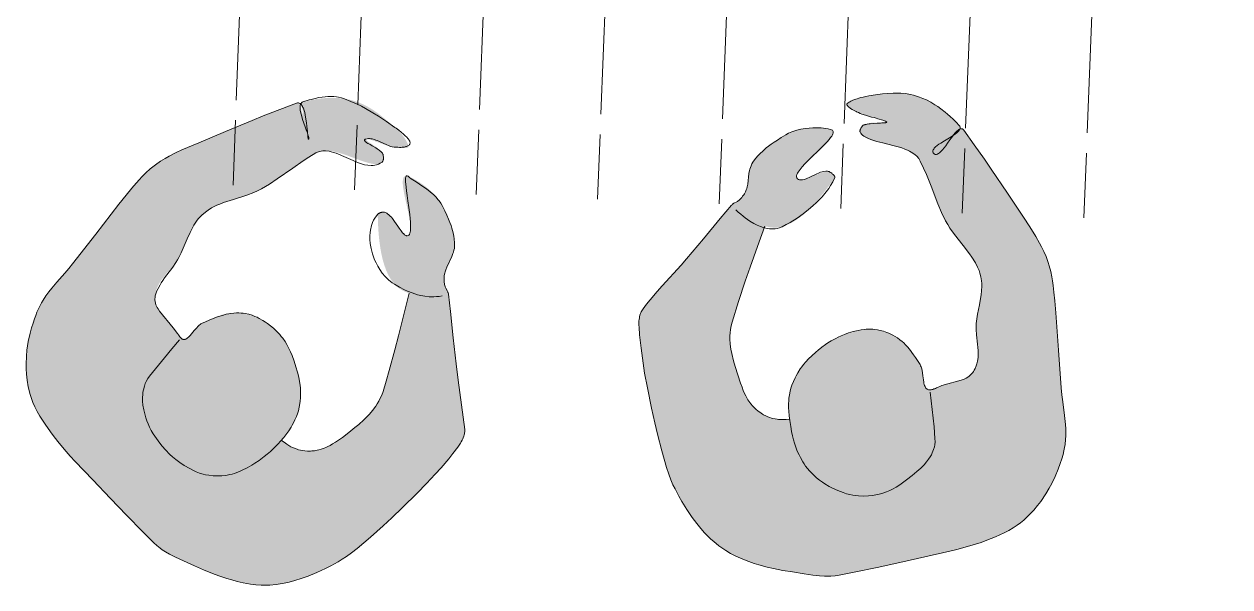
# Model space of a CAD drawing. Header units: millimetres. Extents: x 17924 to 83548, y -4690 to 56252.
# Drawn here: x 80063 to 81550, y 42697 to 43391 of the extents above; entities that cross this region are included whole.
import ezdxf

# ---------------------------------------------------------------- set-up
doc = ezdxf.new("R2010")
doc.units = ezdxf.units.MM
doc.header["$MEASUREMENT"] = 0
for name, color, linetype, lineweight in [('FURN-FREE', 1, 'Continuous', 0), ('PRES-FILL', 7, 'Continuous', 0), ('PRES-PEOP', 42, 'Continuous', 0)]:
    doc.layers.add(name, color=color, linetype=linetype, lineweight=lineweight)

# ---------------------------------------------------------------- blocks, each defined once
blk = doc.blocks.new('*U35')
at = {"color": 0, "linetype": 'ByBlock', "lineweight": -2}
for points in [[(528.7, 410.1), (553.7, 409.1), (556.8, 489), (531.8, 490)], [(-661, 375.8), (688, 323.7), (661, -375.8), (-688, -323.7)]]:
    blk.add_wipeout(points, dxfattribs=at)
for p, q in [((-511.1, 370), (-508, 450)), ((-361.2, 364.2), (-358.1, 444.2)), ((-211.3, 358.4), (-208.2, 438.5)), ((211.3, -358.4), (208.2, -438.5)), ((361.2, -364.2), (358.1, -444.2)), ((511.1, -370), (508, -450))]:
    blk.add_line(p, q, dxfattribs=at)
blk.add_wipeout([(-612, 348.9), (637.1, 300.6), (612, -348.9), (-637.1, -300.6)], dxfattribs=at)
for p, q in [((-61.4, 352.6), (-58.3, 432.7)), ((88.5, 346.8), (91.6, 426.9)), ((238.3, 341.1), (241.4, 421.1)), ((388.2, 335.3), (391.3, 415.3)), ((538.1, 329.5), (541.2, 409.5)), ((-537.2, -304.5), (-512.1, 345)), ((-387.3, -310.3), (-362.2, 339.2)), ((-237.4, -316.1), (-212.3, 333.4)), ((-87.5, -321.9), (-62.4, 327.7)), ((62.4, -327.7), (87.5, 321.9)), ((212.3, -333.4), (237.4, 316.1)), ((362.2, -339.2), (387.3, 310.3)), ((512.1, -345), (537.2, 304.5)), ((-538.1, -329.5), (-541.2, -409.5)), ((-388.2, -335.3), (-391.3, -415.3)), ((-238.3, -341.1), (-241.4, -421.1)), ((-88.5, -346.8), (-91.6, -426.9)), ((61.4, -352.6), (58.3, -432.7))]:
    blk.add_line(p, q, dxfattribs=at)
for points in [[(-220.7, 439), (-195.7, 438.1), (-192.6, 518), (-217.6, 519)], [(195.7, -438.1), (220.7, -439), (217.6, -519), (192.6, -518)]]:
    blk.add_wipeout(points, dxfattribs=at)
for points in [[(79.1, 427.4), (104, 426.5), (107.1, 506.4), (82.2, 507.4)], [(378.8, 415.8), (403.8, 414.9), (406.9, 494.8), (381.9, 495.8)], [(-553.7, -409.1), (-528.7, -410.1), (-531.8, -490), (-556.8, -489)], [(-403.8, -414.9), (-378.8, -415.8), (-381.9, -495.8), (-406.9, -494.8)], [(-104, -426.5), (-79.1, -427.4), (-82.2, -507.4), (-107.1, -506.4)]]:
    blk.add_wipeout(points, dxfattribs=at)

msp = doc.modelspace()

# ---------------------------------------------------------------- linework, layer by layer
at = {"layer": 'PRES-PEOP', "flags": 128}
msp.add_lwpolyline([(80538.2, 43059), (80531.6, 43032.8), (80524.9, 43006.6), (80520.5, 42989.3), (80513.5, 42963.6), (80509.7, 42950.7), (80505.8, 42937.9), (80504.2, 42933.4), (80502.5, 42929.5), (80500.7, 42925.8), (80498.8, 42922.6), (80496.8, 42919.6), (80492.9, 42914.2), (80489, 42909.8), (80485.4, 42906), (80482.1, 42902.7), (80476, 42897.2), (80471.1, 42893.2), (80463.5, 42887.2), (80455.7, 42881.2), (80451.1, 42877.9), (80447.1, 42875.2), (80443.6, 42873), (80440.5, 42871.3), (80437.7, 42869.9), (80435.3, 42868.8), (80433.2, 42868), (80429.5, 42866.6), (80426.7, 42865.8), (80424.6, 42865.3), (80421.4, 42864.7), (80418.2, 42864.4), (80416.3, 42864.3), (80414.5, 42864.3), (80412.7, 42864.3), (80409.4, 42864.6), (80406.5, 42865), (80404, 42865.5), (80401.7, 42866), (80399.8, 42866.6), (80396.5, 42867.7), (80394.1, 42868.8), (80392.3, 42869.6), (80389.8, 42871), (80387.4, 42872.6), (80383.9, 42875.1), (80380.5, 42877.5)], dxfattribs=at)

# ---------------------------------------------------------------- block references
at = {"layer": 'FURN-FREE', "rotation": 5.089510524824923e-06}
msp.add_blockref('*U35', (80862.1, 43601.9), dxfattribs=at)

# ---------------------------------------------------------------- next in the draw order: hatches: boundary and pattern name
at = {"layer": 'PRES-FILL'}
h = msp.add_hatch(color=256, dxfattribs=at)
edge = h.paths.add_edge_path(flags=16)
edge.add_spline(control_points=[(80404.2, 43292.2), (80406.2, 43289.6), (80406.9, 43284.5), (80407.3, 43278.6)], knot_values=[0, 0, 0, 0, 1, 1, 1, 1], degree=3, periodic=0)
edge.add_spline(control_points=[(80407.3, 43278.6), (80412.5, 43265.8), (80421.4, 43250), (80414.2, 43249.1), (80407.2, 43248.2), (80408.2, 43265.3), (80407.3, 43278.6)], knot_values=[0, 0, 0, 0, 0.509531, 0.509531, 0.509531, 1, 1, 1, 1], degree=3, periodic=0)
edge.add_spline(control_points=[(80407.3, 43278.6), (80405.1, 43284.1), (80403.5, 43289.1), (80404.2, 43292.2)], knot_values=[0, 0, 0, 0, 1, 1, 1, 1], degree=3, periodic=0)
edge.add_spline(control_points=[(80404.2, 43292.2), (80403, 43293.7), (80401.4, 43294.3), (80399.1, 43293.4), (80381, 43286.7), (80362.5, 43279.8), (80344.5, 43272.3), (80322.4, 43263.2), (80300.5, 43254.2), (80278.5, 43244.8), (80257.6, 43235.9), (80236, 43227.2), (80218.7, 43212.4), (80203.9, 43199.7), (80192.2, 43184), (80180.2, 43168.8), (80160.9, 43144.4), (80142.3, 43119.6), (80123, 43095.3), (80113.6, 43083.4), (80103.1, 43072.4), (80093.6, 43060.6), (80081.9, 43046.1), (80074.6, 43029.3), (80070.6, 43009.8), (80063.2, 42973.6), (80064.4, 42937.5), (80082.5, 42907.3), (80095, 42886.7), (80109.8, 42868.7), (80126, 42851.6), (80140.5, 42836.3), (80155, 42821), (80169.6, 42805.8), (80187.2, 42787.4), (80204.9, 42769), (80223, 42751.2), (80236.7, 42737.7), (80255.5, 42730.9), (80273.3, 42722.7), (80295.5, 42712.3), (80317, 42703.6), (80342.2, 42700.1), (80367.2, 42696.7), (80390.2, 42701.2), (80413.4, 42710.1), (80435.8, 42718.8), (80456.1, 42729.2), (80474, 42744), (80500, 42765.6), (80524.2, 42788.8), (80547.9, 42812.5), (80565.7, 42830.4), (80582.6, 42849.2), (80598, 42869.2), (80602.7, 42875.3), (80607.1, 42882.9), (80606.5, 42890.8), (80604.3, 42918.7), (80599.1, 42944.9), (80595.9, 42972), (80592.5, 43000.5), (80590.2, 43029.3), (80586.5, 43057.8), (80586.1, 43061.3), (80583.3, 43064), (80582.3, 43067.4), (80581.3, 43070.9), (80581, 43074.5), (80581.1, 43078.1), (80581.4, 43091.7), (80594, 43102.2), (80594, 43116.7), (80593.9, 43135.4), (80586.5, 43152.4), (80578.9, 43167.1), (80570.8, 43182.6), (80552.5, 43197.1), (80536.7, 43203.3), (80515.8, 43211.4), (80552.7, 43127.8), (80535.5, 43129.9), (80525.7, 43131.1), (80518.5, 43159.3), (80505.6, 43159.1), (80503.5, 43159), (80499.3, 43158.8), (80499.3, 43156.5), (80499.9, 43126.7), (80502.9, 43089.7), (80519.9, 43070.2), (80524.4, 43065), (80530.7, 43061.4), (80538.2, 43059)], knot_values=[0, 0, 0, 0, 0.004098, 0.004098, 0.004098, 0.036354, 0.036354, 0.036354, 0.07573, 0.07573, 0.07573, 0.113201, 0.113201, 0.113201, 0.145266, 0.145266, 0.145266, 0.196552, 0.196552, 0.196552, 0.221625, 0.221625, 0.221625, 0.252365, 0.252365, 0.252365, 0.309173, 0.309173, 0.309173, 0.348127, 0.348127, 0.348127, 0.382965, 0.382965, 0.382965, 0.425054, 0.425054, 0.425054, 0.456865, 0.456865, 0.456865, 0.496842, 0.496842, 0.496842, 0.536467, 0.536467, 0.536467, 0.574696, 0.574696, 0.574696, 0.630228, 0.630228, 0.630228, 0.671879, 0.671879, 0.671879, 0.684675, 0.684675, 0.684675, 0.729775, 0.729775, 0.729775, 0.777357, 0.777357, 0.777357, 0.783126, 0.783126, 0.783126, 0.789055, 0.789055, 0.789055, 0.811446, 0.811446, 0.811446, 0.840448, 0.840448, 0.840448, 0.871083, 0.871083, 0.871083, 0.911485, 0.911485, 0.911485, 0.934486, 0.934486, 0.934486, 0.938181, 0.938181, 0.938181, 0.987094, 0.987094, 0.987094, 1, 1, 1, 1], degree=3, periodic=0)
edge.add_line((80538.2, 43059), (80524.9, 43006.6))
edge.add_spline(control_points=[(80524.9, 43006.6), (80519.1, 42983.5), (80512.7, 42960.6), (80505.8, 42937.9), (80498.4, 42913.7), (80475.8, 42896.5), (80455.7, 42881.2), (80444.7, 42872.9), (80433.8, 42865.5), (80418.2, 42864.4), (80406.1, 42863.5), (80396.1, 42866.4), (80387.4, 42872.6)], knot_values=[0, 0, 0, 0, 0.324205, 0.324205, 0.324205, 0.66843, 0.66843, 0.66843, 0.855113, 0.855113, 0.855113, 1, 1, 1, 1], degree=3, periodic=0)
edge.add_line((80387.4, 42872.6), (80380.5, 42877.5))
edge.add_spline(control_points=[(80380.5, 42877.5), (80389.5, 42887.9), (80397.7, 42899.1), (80401.5, 42914.1), (80406.4, 42933.4), (80404.2, 42948.8), (80398.5, 42968.1), (80392.7, 42987.8), (80383.4, 43003.7), (80370.8, 43015.8), (80359.6, 43026.6), (80345.2, 43033.8), (80325.3, 43034.8), (80307.9, 43035.6), (80296.9, 43028.2), (80283.9, 43022.7), (80274, 43018.5), (80267.1, 42998.5), (80257.5, 43003.1), (80252.5, 43005.4), (80250.4, 43011.8), (80247.2, 43016.4), (80239.2, 43028.1), (80224.3, 43035.6), (80224.5, 43052.1), (80224.7, 43075.2), (80245, 43086), (80254.2, 43103.3), (80262.5, 43118.8), (80267.5, 43137.4), (80278, 43150.7), (80295.1, 43172.3), (80331.4, 43174.1), (80355.9, 43187.9), (80378.8, 43200.8), (80400.6, 43219.4), (80422.9, 43232.1), (80445.9, 43245.2), (80491.6, 43208.7), (80504.6, 43220.9), (80506, 43222.3), (80506.6, 43227.3), (80505.9, 43229.9), (80503.8, 43238.3), (80480.9, 43248.4), (80484.6, 43249.3), (80489.5, 43250.5), (80509.6, 43240), (80521.9, 43239.1), (80526.8, 43238.8), (80539.1, 43236), (80537.2, 43241.3), (80533.5, 43250.9), (80527.3, 43257.7), (80520.3, 43263.7), (80502.7, 43279), (80485.7, 43294.9), (80458.2, 43299), (80438.5, 43302), (80421.1, 43298.6), (80407.1, 43295.1), (80405.5, 43294.7), (80404.6, 43293.7), (80404.2, 43292.2)], knot_values=[0, 0, 0, 0, 0.044568, 0.044568, 0.044568, 0.101682, 0.101682, 0.101682, 0.159954, 0.159954, 0.159954, 0.212108, 0.212108, 0.212108, 0.25772, 0.25772, 0.25772, 0.292514, 0.292514, 0.292514, 0.310285, 0.310285, 0.310285, 0.355053, 0.355053, 0.355053, 0.417583, 0.417583, 0.417583, 0.47369, 0.47369, 0.47369, 0.564976, 0.564976, 0.564976, 0.649839, 0.649839, 0.649839, 0.736981, 0.736981, 0.736981, 0.746599, 0.746599, 0.746599, 0.777051, 0.777051, 0.777051, 0.817948, 0.817948, 0.817948, 0.83422, 0.83422, 0.83422, 0.863911, 0.863911, 0.863911, 0.939425, 0.939425, 0.939425, 0.993629, 0.993629, 0.993629, 1, 1, 1, 1], degree=3, periodic=0)
h = msp.add_hatch(color=256, dxfattribs=at)
edge = h.paths.add_edge_path(flags=16)
edge.add_spline(control_points=[(81217.2, 43261.8), (81214.2, 43260.8), (81210.7, 43256.9), (81207.2, 43252.3)], knot_values=[0, 0, 0, 0, 1, 1, 1, 1], degree=3, periodic=0)
edge.add_spline(control_points=[(81207.2, 43252.3), (81195.7, 43244.4), (81179.5, 43236.3), (81185, 43231.5), (81190.4, 43226.9), (81199.1, 43241.7), (81207.2, 43252.3)], knot_values=[0, 0, 0, 0, 0.509531, 0.509531, 0.509531, 1, 1, 1, 1], degree=3, periodic=0)
edge.add_spline(control_points=[(81207.2, 43252.3), (81212.1, 43255.6), (81216.1, 43258.9), (81217.2, 43261.8)], knot_values=[0, 0, 0, 0, 1, 1, 1, 1], degree=3, periodic=0)
edge.add_spline(control_points=[(81217.2, 43261.8), (81219.1, 43262.5), (81220.8, 43262), (81222.2, 43260.1), (81233.5, 43244.4), (81245, 43228.4), (81255.9, 43212.2), (81269.3, 43192.4), (81282.5, 43172.8), (81295.6, 43152.8), (81308.1, 43133.8), (81321.3, 43114.6), (81327.4, 43092.7), (81332.7, 43073.9), (81333.8, 43054.3), (81335.4, 43035), (81337.9, 43004.1), (81339.7, 42973.1), (81342.2, 42942.2), (81343.5, 42927), (81346.1, 42912.1), (81347.5, 42897), (81349.3, 42878.4), (81346, 42860.4), (81338.5, 42841.9), (81324.6, 42807.7), (81303.6, 42778.3), (81271.8, 42763.3), (81250, 42753), (81227.7, 42746.2), (81204.7, 42740.9), (81184.2, 42736.2), (81163.6, 42731.5), (81143, 42726.9), (81118.2, 42721.4), (81093.3, 42715.9), (81068.3, 42711.1), (81049.4, 42707.5), (81030.1, 42712.2), (81010.7, 42715.2), (80986.4, 42718.9), (80963.7, 42723.5), (80940.8, 42734.6), (80918.1, 42745.6), (80901.4, 42762.1), (80887.1, 42782.4), (80873.2, 42802), (80862.1, 42821.9), (80855.4, 42844.2), (80845.8, 42876.5), (80838.4, 42909.2), (80831.8, 42942.2), (80826.9, 42966.9), (80823.3, 42991.9), (80821.5, 43017.1), (80821, 43024.8), (80821.6, 43033.5), (80826.5, 43039.8), (80843.7, 43061.8), (80862.6, 43080.7), (80880.2, 43101.5), (80898.8, 43123.4), (80916.7, 43146), (80935.6, 43167.8), (80937.9, 43170.4), (80941.7, 43171.1), (80944.4, 43173.4), (80947.2, 43175.8), (80949.4, 43178.6), (80951.4, 43181.6), (80958.7, 43193.1), (80953.9, 43208.9), (80962, 43220.9), (80972.5, 43236.4), (80988, 43246.5), (81002.5, 43254.5), (81017.8, 43263), (81041.1, 43264.8), (81057.7, 43261.2), (81079.6, 43256.4), (81002.5, 43207.3), (81018, 43199.5), (81026.9, 43195.1), (81048.4, 43214.5), (81059.1, 43207.2), (81060.8, 43206), (81064.2, 43203.5), (81062.9, 43201.7), (81045.9, 43177.1), (81022.9, 43148), (80997.9, 43141.1), (80991.3, 43139.3), (80984, 43139.8), (80976.5, 43141.9)], knot_values=[0, 0, 0, 0, 0.004098, 0.004098, 0.004098, 0.036354, 0.036354, 0.036354, 0.07573, 0.07573, 0.07573, 0.113201, 0.113201, 0.113201, 0.145266, 0.145266, 0.145266, 0.196552, 0.196552, 0.196552, 0.221625, 0.221625, 0.221625, 0.252365, 0.252365, 0.252365, 0.309173, 0.309173, 0.309173, 0.348127, 0.348127, 0.348127, 0.382965, 0.382965, 0.382965, 0.425054, 0.425054, 0.425054, 0.456865, 0.456865, 0.456865, 0.496842, 0.496842, 0.496842, 0.536467, 0.536467, 0.536467, 0.574696, 0.574696, 0.574696, 0.630228, 0.630228, 0.630228, 0.671879, 0.671879, 0.671879, 0.684675, 0.684675, 0.684675, 0.729775, 0.729775, 0.729775, 0.777357, 0.777357, 0.777357, 0.783126, 0.783126, 0.783126, 0.789055, 0.789055, 0.789055, 0.811446, 0.811446, 0.811446, 0.840448, 0.840448, 0.840448, 0.871083, 0.871083, 0.871083, 0.911485, 0.911485, 0.911485, 0.934486, 0.934486, 0.934486, 0.938181, 0.938181, 0.938181, 0.987094, 0.987094, 0.987094, 1, 1, 1, 1], degree=3, periodic=0)
edge.add_line((80976.5, 43141.9), (80958.5, 43091))
edge.add_spline(control_points=[(80958.5, 43091), (80950.6, 43068.6), (80943.2, 43046), (80936.4, 43023.2), (80929.1, 42999), (80938.4, 42972.1), (80946.7, 42948.2), (80951.2, 42935.2), (80956.2, 42923), (80968.6, 42913.5), (80978.2, 42906), (80988.1, 42902.9), (80998.7, 42903.2)], knot_values=[0, 0, 0, 0, 0.324205, 0.324205, 0.324205, 0.66843, 0.66843, 0.66843, 0.855113, 0.855113, 0.855113, 1, 1, 1, 1], degree=3, periodic=0)
edge.add_line((80998.7, 42903.2), (81007.3, 42903.5))
edge.add_spline(control_points=[(81007.3, 42903.5), (81005.5, 42917.2), (81004.9, 42931), (81010, 42945.6), (81016.7, 42964.4), (81027, 42976), (81042.4, 42988.9), (81058.2, 43002), (81074.7, 43010.1), (81091.9, 43013.2), (81107.2, 43016), (81123.2, 43014.1), (81140.3, 43003.9), (81155.2, 42995), (81160.4, 42982.7), (81168.1, 42970.9), (81174, 42961.8), (81168.6, 42941.4), (81179.2, 42939.9), (81184.6, 42939.1), (81189.9, 42943.2), (81195.1, 42945.3), (81208.2, 42950.6), (81224.8, 42948.6), (81233.8, 42962.5), (81246.4, 42981.7), (81235.5, 43002), (81237.4, 43021.5), (81239.1, 43039), (81245.3, 43057.3), (81243.9, 43074.2), (81241.6, 43101.6), (81212.4, 43123.2), (81199.6, 43148.3), (81187.7, 43171.7), (81179.9, 43199.3), (81168.3, 43222.2), (81156.5, 43245.8), (81098.2, 43240.7), (81094.2, 43258.2), (81093.7, 43260.1), (81096.1, 43264.5), (81098.1, 43266.4), (81104.4, 43272.2), (81129.1, 43267.9), (81126.5, 43270.7), (81123.1, 43274.4), (81100.6, 43276.8), (81089.8, 43282.9), (81085.5, 43285.3), (81073.7, 43289.8), (81078.3, 43293.1), (81086.7, 43299.2), (81095.7, 43301.4), (81104.8, 43302.5), (81127.9, 43305.5), (81150.9, 43309.3), (81176, 43297.5), (81194.1, 43289), (81206.7, 43276.5), (81216.4, 43265.9), (81217.6, 43264.7), (81217.8, 43263.3), (81217.2, 43261.8)], knot_values=[0, 0, 0, 0, 0.044568, 0.044568, 0.044568, 0.101682, 0.101682, 0.101682, 0.159954, 0.159954, 0.159954, 0.212108, 0.212108, 0.212108, 0.25772, 0.25772, 0.25772, 0.292514, 0.292514, 0.292514, 0.310285, 0.310285, 0.310285, 0.355053, 0.355053, 0.355053, 0.417583, 0.417583, 0.417583, 0.47369, 0.47369, 0.47369, 0.564976, 0.564976, 0.564976, 0.649839, 0.649839, 0.649839, 0.736981, 0.736981, 0.736981, 0.746599, 0.746599, 0.746599, 0.777051, 0.777051, 0.777051, 0.817948, 0.817948, 0.817948, 0.83422, 0.83422, 0.83422, 0.863911, 0.863911, 0.863911, 0.939425, 0.939425, 0.939425, 0.993629, 0.993629, 0.993629, 1, 1, 1, 1], degree=3, periodic=0)

# ---------------------------------------------------------------- next in the draw order: linework, layer by layer
at = {"layer": 'PRES-PEOP', "flags": 128}
for points in [[(80578.8, 43055.9), (80575.2, 43055.2), (80571.8, 43054.8), (80568.5, 43054.6), (80565.5, 43054.6), (80562.7, 43054.7), (80557.3, 43055.3), (80552.6, 43056.2), (80548.5, 43057.2), (80544.9, 43058.3), (80541.7, 43059.4), (80536.2, 43061.5), (80532.1, 43063.4), (80526, 43066.6), (80519.9, 43070.2), (80517.3, 43071.9), (80512.5, 43075.7), (80508.4, 43079.8), (80504.9, 43084), (80501.9, 43088.2), (80499.3, 43092.3), (80497.2, 43096.4), (80495.4, 43100.3), (80493.9, 43104.1), (80492.7, 43107.7), (80491, 43114.4), (80490, 43120.4), (80489.6, 43125.5), (80489.6, 43130), (80489.9, 43133.8), (80490.3, 43137), (80491.6, 43142.5), (80493, 43146.4), (80494.2, 43149.2), (80496.5, 43153), (80499.3, 43156.5), (80499.6, 43156.8), (80500, 43157.1), (80500.3, 43157.3), (80500.6, 43157.5), (80500.9, 43157.7), (80501.4, 43158), (80502, 43158.2), (80502.5, 43158.4), (80502.9, 43158.5), (80503.6, 43158.7), (80504.1, 43158.8), (80504.5, 43158.9), (80505.1, 43159), (80505.3, 43159), (80505.6, 43159.1), (80506.6, 43159.1), (80507.6, 43159), (80508.6, 43158.7), (80509.5, 43158.3), (80510.4, 43157.8), (80511.3, 43157.2), (80513, 43155.9), (80514.6, 43154.3), (80516.1, 43152.7), (80517.4, 43151.1), (80519.9, 43147.7), (80524.2, 43141.6), (80525.7, 43139.3), (80527.1, 43137.5), (80528.2, 43135.9), (80529.2, 43134.7), (80530, 43133.7), (80531.5, 43132.2), (80532.5, 43131.3), (80533.3, 43130.7), (80534.4, 43130.2), (80534.9, 43130), (80535.5, 43129.9), (80536.7, 43130.1), (80537.6, 43130.7), (80538.3, 43131.7), (80538.9, 43133), (80539.3, 43134.5), (80539.6, 43136.2), (80539.8, 43138.2), (80539.9, 43140.2), (80539.9, 43142.3), (80539.7, 43146.8), (80539.3, 43151.4), (80538.8, 43156), (80537.7, 43165), (80536.6, 43173), (80535.6, 43179.8), (80534.8, 43185.4), (80534.2, 43189.9), (80533.8, 43193.5), (80533.6, 43196.3), (80533.5, 43198.5), (80533.6, 43200.1), (80533.6, 43201.3), (80533.8, 43202.2), (80534.2, 43203.4), (80534.6, 43203.9), (80535, 43204), (80535.7, 43203.9), (80536.7, 43203.3), (80538.4, 43201.8), (80540.4, 43200.4), (80542.5, 43199), (80544.6, 43197.6), (80546.7, 43196.3), (80550.9, 43193.5), (80554.8, 43190.9), (80558.3, 43188.5), (80561.3, 43186.3), (80563.9, 43184.2), (80568.3, 43180.4), (80571.4, 43177.4), (80573.6, 43174.9), (80575.1, 43173.1), (80577.1, 43170.1), (80578.9, 43167.1), (80582.1, 43160.8), (80584.7, 43155.3), (80586.7, 43150.4), (80588.4, 43146.2), (80589.7, 43142.5), (80590.7, 43139.2), (80592.2, 43133.6), (80593, 43129.3), (80593.5, 43126.2), (80593.9, 43121.4), (80594, 43116.7), (80593.8, 43114.2), (80593.3, 43112), (80592.8, 43109.9), (80592.1, 43107.9), (80590.7, 43104.2), (80584.6, 43091.2), (80583.2, 43087.9), (80582.4, 43085.5), (80581.9, 43083.6), (80581.3, 43080.9), (80581.2, 43079.5), (80581.1, 43078.1), (80581.1, 43076.8), (80581.1, 43075.6), (80581.1, 43074.6), (80581.2, 43073.7), (80581.4, 43072.1), (80581.5, 43070.9), (80581.7, 43070), (80582, 43068.7), (80582.3, 43067.4), (80582.5, 43066.8), (80582.7, 43066.2), (80583.2, 43065.2), (80585.2, 43061.6), (80585.7, 43060.7), (80585.9, 43060), (80586.1, 43059.5), (80586.4, 43058.6), (80586.5, 43058.2), (80586.5, 43057.8), (80589.1, 43036.4), (80592.4, 43004.2), (80595.9, 42972), (80598.5, 42951.7), (80602.8, 42921.2), (80604.8, 42906), (80606.5, 42890.8), (80606.5, 42889.4), (80606.5, 42888), (80606.4, 42886.8), (80606.2, 42885.6), (80606, 42884.5), (80605.5, 42882.5), (80604.8, 42880.7), (80604.2, 42879.2), (80603.6, 42877.9), (80602.3, 42875.7), (80601.3, 42874), (80599.7, 42871.5), (80598, 42869.2), (80592.1, 42861.3), (80586.8, 42854.8), (80577.5, 42843.7), (80570.3, 42835.8), (80559.3, 42824.1), (80547.9, 42812.5), (80530, 42794.8), (80516.5, 42781.7), (80506.2, 42772.1), (80490.4, 42757.9), (80474, 42744), (80467.1, 42738.6), (80460.9, 42734.3), (80455.4, 42730.7), (80450.4, 42727.7), (80441.6, 42722.8), (80434.8, 42719.4), (80424.3, 42714.6), (80413.4, 42710.1), (80404.7, 42706.9), (80396.9, 42704.5), (80390.1, 42702.7), (80384.1, 42701.3), (80378.8, 42700.4), (80374.2, 42699.8), (80366.1, 42699), (80360, 42698.8), (80355.5, 42698.8), (80348.8, 42699.3), (80342.2, 42700.1), (80333.5, 42701.7), (80325.8, 42703.5), (80319.2, 42705.2), (80313.4, 42706.9), (80303.3, 42710.3), (80295.7, 42713.1), (80284.5, 42717.7), (80273.3, 42722.7), (80259.8, 42728.7), (80249.8, 42733.3), (80242.6, 42737.1), (80237.4, 42740.1), (80233.6, 42742.6), (80230.8, 42744.5), (80226.8, 42747.7), (80223, 42751.2), (80209.5, 42764.7), (80189.5, 42785.1), (80169.6, 42805.8), (80147.8, 42828.6), (80126, 42851.6), (80120, 42858), (80114.9, 42863.8), (80106.3, 42874), (80100.1, 42882), (80095.6, 42888.1), (80089, 42897.5), (80082.5, 42907.3), (80079.2, 42913.1), (80076.4, 42918.7), (80074.1, 42924.1), (80072.2, 42929.2), (80070.7, 42934.2), (80068.4, 42943.5), (80067, 42951.9), (80066.2, 42959.3), (80065.8, 42965.7), (80065.7, 42971.4), (80066.1, 42981.3), (80066.7, 42988.6), (80068.3, 42999.3), (80070.6, 43009.8), (80072.4, 43016.4), (80074.2, 43022.2), (80075.9, 43027.3), (80077.5, 43031.7), (80079.1, 43035.5), (80082.1, 43042.1), (80084.6, 43047), (80086.6, 43050.5), (80089.9, 43055.7), (80093.6, 43060.6), (80097.2, 43065.1), (80103.7, 43072.7), (80113.5, 43083.9), (80118.3, 43089.5), (80123, 43095.3), (80151.6, 43132), (80180.2, 43168.8), (80189.1, 43180.2), (80196, 43188.7), (80201.3, 43194.9), (80205.4, 43199.4), (80208.5, 43202.8), (80213.5, 43207.7), (80218.7, 43212.4), (80222.1, 43215.1), (80225.3, 43217.6), (80231.5, 43221.9), (80237, 43225.3), (80242, 43228.1), (80250.9, 43232.7), (80257.8, 43235.9), (80278.5, 43244.8), (80311.5, 43258.6), (80344.5, 43272.3), (80358.1, 43277.8), (80378.7, 43285.8), (80399.1, 43293.4), (80400.4, 43293.8), (80401.5, 43293.8), (80402.6, 43293.5), (80403.6, 43293.1), (80404.4, 43292.4), (80405.2, 43291.6), (80405.9, 43290.6), (80406.5, 43289.6), (80407.1, 43288.4), (80407.6, 43287.2), (80408.5, 43284.6), (80409.3, 43282), (80409.9, 43279.3), (80410.8, 43274), (80411.5, 43269.2), (80411.9, 43265.1), (80412.3, 43261.6), (80412.5, 43258.8), (80412.7, 43256.6), (80412.9, 43254.8), (80413, 43253.3), (80413.1, 43252.2), (80413.3, 43251.4), (80413.5, 43250.2), (80413.6, 43249.5), (80413.7, 43249.2), (80414, 43249), (80414.2, 43249.1), (80414.4, 43249.5), (80414.4, 43250), (80414.3, 43250.7), (80414.2, 43251.6), (80413.9, 43252.5), (80413.6, 43253.5), (80413.3, 43254.6), (80412.5, 43256.9), (80411.6, 43259.3), (80410.7, 43261.8), (80409.8, 43264.2), (80408.1, 43269), (80406.6, 43273.3), (80405.5, 43277), (80404.7, 43280.2), (80404.1, 43282.8), (80403.8, 43285), (80403.6, 43286.9), (80403.6, 43288.4), (80403.6, 43289.6), (80403.8, 43290.6), (80404.2, 43292.1), (80404.7, 43293.1), (80405.2, 43293.8), (80406, 43294.6), (80407.1, 43295.1), (80409.6, 43296), (80412.2, 43296.9), (80414.8, 43297.7), (80417.3, 43298.3), (80422.2, 43299.5), (80426.7, 43300.4), (80430.8, 43301), (80434.4, 43301.4), (80437.6, 43301.7), (80440.3, 43301.8), (80445.1, 43301.7), (80448.6, 43301.4), (80451.1, 43301), (80454.8, 43300.2), (80458.2, 43299), (80466.2, 43295.8), (80473.1, 43292.6), (80479.1, 43289.7), (80484.3, 43286.9), (80493.4, 43281.8), (80500.2, 43277.6), (80510.3, 43271), (80520.3, 43263.7), (80521.9, 43262.6), (80523.6, 43261.4), (80525.2, 43260.1), (80528.3, 43257.7), (80531.1, 43255.4), (80533.3, 43253.4), (80535.1, 43251.6), (80536.5, 43250.1), (80537.5, 43248.8), (80538.2, 43247.7), (80538.7, 43246.7), (80539, 43245.9), (80539.2, 43245.2), (80539.2, 43244.7), (80539.2, 43244.2), (80539, 43243.4), (80538.8, 43242.8), (80538.5, 43242.4), (80537.9, 43241.8), (80537.2, 43241.3), (80536.3, 43240.8), (80535.5, 43240.4), (80534.7, 43240.1), (80534, 43239.9), (80533.2, 43239.7), (80531.9, 43239.4), (80530.6, 43239.2), (80529.5, 43239.1), (80527.6, 43239), (80526.2, 43239), (80524, 43239.1), (80521.9, 43239.1), (80519.5, 43239.3), (80517.3, 43239.8), (80515.2, 43240.3), (80513.3, 43241), (80509.6, 43242.5), (80503.2, 43245.5), (80500.8, 43246.6), (80498.8, 43247.4), (80497, 43248.1), (80495.4, 43248.7), (80492.6, 43249.4), (80490.6, 43249.7), (80489.1, 43249.8), (80488, 43249.8), (80486.3, 43249.7), (80484.6, 43249.3), (80483.9, 43249), (80483.4, 43248.8), (80483.1, 43248.5), (80482.9, 43248.1), (80482.9, 43247.8), (80483.1, 43247.4), (80483.3, 43247.1), (80483.6, 43246.7), (80484, 43246.3), (80484.4, 43246), (80484.9, 43245.6), (80486, 43244.8), (80487.2, 43244), (80488.5, 43243.3), (80489.8, 43242.5), (80492.3, 43241.1), (80496.9, 43238.4), (80498.5, 43237.4), (80499.9, 43236.5), (80501.1, 43235.7), (80502, 43234.9), (80502.8, 43234.3), (80503.9, 43233.2), (80504.7, 43232.4), (80505.1, 43231.8), (80505.6, 43230.8), (80505.8, 43230.4), (80505.9, 43229.9), (80506, 43229.4), (80506.1, 43228.9), (80506.2, 43228.4), (80506.3, 43227.5), (80506.4, 43226.5), (80506.4, 43225.7), (80506.4, 43225), (80506.4, 43224.4), (80506.3, 43223.9), (80506.2, 43223.5), (80506.1, 43223.1), (80506, 43222.8), (80505.7, 43222.2), (80505.5, 43221.9), (80505.3, 43221.6), (80505, 43221.2), (80504.6, 43220.9), (80502.4, 43219.4), (80500.1, 43218.3), (80497.9, 43217.5), (80495.7, 43217), (80493.5, 43216.7), (80491.4, 43216.6), (80487.2, 43216.9), (80483.1, 43217.6), (80479.3, 43218.6), (80475.6, 43219.9), (80448, 43231.7), (80444.6, 43232.9), (80441.7, 43233.7), (80439.2, 43234.2), (80434.9, 43234.7), (80431.8, 43234.7), (80429.5, 43234.5), (80426.2, 43233.6), (80422.9, 43232.1), (80414.5, 43227), (80407.2, 43222.3), (80394.4, 43213.5), (80375.3, 43200.1), (80365.7, 43193.8), (80355.9, 43187.9), (80351.2, 43185.5), (80346.6, 43183.4), (80337.7, 43180.1), (80321.3, 43174.9), (80309.2, 43170.8), (80304.7, 43169.1), (80300.9, 43167.5), (80294.5, 43164.3), (80290, 43161.5), (80286.7, 43159.1), (80282.2, 43155.2), (80280.1, 43153), (80278, 43150.7), (80276, 43148), (80274.2, 43145.4), (80272.6, 43142.9), (80269.9, 43138.1), (80267.8, 43133.8), (80264.3, 43126.1), (80259.5, 43114.5), (80257, 43108.8), (80254.2, 43103.3), (80252.4, 43100.1), (80250.5, 43097.1), (80246.6, 43091.4), (80239.2, 43081.6), (80236.5, 43077.9), (80234.2, 43074.6), (80232.4, 43071.8), (80230.8, 43069.3), (80228.4, 43065), (80226.9, 43061.8), (80226, 43059.4), (80225, 43055.8), (80224.7, 43053.9), (80224.5, 43052.1), (80224.5, 43051), (80224.7, 43048.8), (80225.1, 43046.8), (80225.8, 43044.9), (80226.6, 43043.1), (80227.4, 43041.4), (80228.4, 43039.8), (80230.3, 43036.9), (80247.2, 43016.4), (80252.2, 43009.2), (80253.5, 43007.5), (80254.4, 43006.3), (80255.2, 43005.4), (80256.3, 43004.2), (80257.5, 43003.1), (80258.2, 43002.5), (80258.8, 43002.2), (80259.5, 43002), (80260.2, 43001.9), (80260.8, 43001.9), (80261.4, 43002), (80262, 43002.2), (80262.6, 43002.4), (80263.8, 43003.1), (80264.9, 43004), (80266, 43004.9), (80267, 43005.9), (80268, 43007), (80269.8, 43009.1), (80273.1, 43013.1), (80275.7, 43016.1), (80277.7, 43018.2), (80279.2, 43019.6), (80280.4, 43020.6), (80281.2, 43021.2), (80282.6, 43022), (80283.9, 43022.7), (80294.1, 43026.9), (80301.9, 43029.8), (80307.8, 43031.7), (80312.2, 43033), (80315.5, 43033.7), (80318, 43034.1), (80321.7, 43034.6), (80325.3, 43034.8), (80328.2, 43034.8), (80331, 43034.6), (80333.5, 43034.3), (80335.9, 43033.9), (80340.4, 43033), (80344.3, 43031.8), (80347.6, 43030.5), (80350.6, 43029.3), (80353.2, 43028), (80357.6, 43025.5), (80361, 43023.4), (80363.4, 43021.7), (80367.1, 43018.9), (80370.8, 43015.8), (80373.8, 43013), (80376.3, 43010.5), (80378.5, 43008), (80380.4, 43005.7), (80382.1, 43003.6), (80385, 42999.4), (80387.2, 42995.8), (80389, 42992.5), (80391.8, 42986.6), (80393.6, 42982.2), (80396.1, 42975.2), (80398.5, 42968.1), (80400.4, 42961.5), (80401.8, 42955.5), (80402.8, 42950.3), (80403.5, 42945.7), (80403.9, 42941.7), (80404.2, 42938.2), (80404.2, 42935.1), (80404.1, 42929.8), (80403.8, 42925.8), (80403.4, 42922.8), (80402.6, 42918.4), (80401.5, 42914.1), (80400.7, 42911.6), (80399, 42906.8), (80397.2, 42902.8), (80395.5, 42899.3), (80393.9, 42896.3), (80392.4, 42893.7), (80389.6, 42889.3), (80387.2, 42886), (80383.5, 42881.1), (80379.4, 42876.3), (80376.7, 42873.3), (80371.6, 42868.1), (80367.1, 42863.8), (80363, 42860.3), (80359.4, 42857.4), (80352.9, 42852.7), (80347.9, 42849.3), (80344.1, 42847), (80338.2, 42843.6), (80332.1, 42840.5), (80328.8, 42839), (80325.6, 42837.7), (80322.6, 42836.7), (80319.7, 42835.9), (80317, 42835.2), (80311.8, 42834.3), (80307.2, 42833.8), (80303.1, 42833.6), (80299.5, 42833.6), (80296.4, 42833.7), (80291, 42834.4), (80286.9, 42835.1), (80284, 42835.8), (80279.6, 42837.2), (80275.3, 42838.8), (80271.2, 42840.7), (80267.5, 42842.6), (80260.8, 42846.4), (80255.1, 42850.2), (80250.4, 42853.7), (80246.4, 42857), (80243.1, 42860), (80237.5, 42865.7), (80233.5, 42870.3), (80230.6, 42873.9), (80226.4, 42879.6), (80222.5, 42885.5), (80220.1, 42889.7), (80218, 42893.8), (80216.2, 42897.8), (80214.6, 42901.6), (80213.3, 42905.2), (80212.3, 42908.7), (80210.7, 42915.2), (80209.8, 42920.9), (80209.4, 42925.9), (80209.3, 42930.2), (80209.5, 42933.9), (80209.8, 42937.1), (80210.3, 42939.8), (80211.5, 42944.5), (80212.7, 42947.8), (80213.8, 42950.2), (80215.7, 42953.7), (80218, 42956.9), (80236.2, 42979.3), (80245.4, 42990.5), (80254.7, 43001.5)], [(80941, 43161.8), (80943.9, 43159), (80946.9, 43156.4), (80949.8, 43154), (80952.6, 43151.9), (80958, 43148.1), (80963, 43145.2), (80967.4, 43143), (80971.3, 43141.3), (80974.7, 43140.2), (80977.7, 43139.4), (80980.3, 43138.9), (80982.6, 43138.6), (80986.6, 43138.4), (80989.5, 43138.6), (80991.7, 43139), (80994.8, 43139.8), (80997.9, 43141.1), (81002.9, 43143.7), (81007.7, 43146.3), (81016.5, 43151.8), (81024.1, 43157.2), (81030.5, 43162.3), (81035.9, 43166.9), (81040.4, 43171.1), (81044.2, 43174.8), (81047.3, 43178.1), (81052.2, 43184), (81055.5, 43188.4), (81057.8, 43191.8), (81060.6, 43196.7), (81062.9, 43201.7), (81062.9, 43201.8), (81063, 43202), (81063, 43202.1), (81063, 43202.3), (81062.9, 43202.6), (81062.9, 43202.9), (81062.7, 43203.1), (81062.6, 43203.4), (81062.5, 43203.7), (81062.3, 43203.9), (81062, 43204.3), (81061.6, 43204.7), (81061.3, 43205), (81060.8, 43205.6), (81060.3, 43206), (81059.7, 43206.6), (81059.4, 43206.9), (81059.1, 43207.2), (81058.1, 43208), (81057, 43208.6), (81056, 43209.1), (81054.9, 43209.4), (81053.8, 43209.6), (81052.7, 43209.7), (81051.7, 43209.7), (81049.5, 43209.4), (81047.5, 43209), (81045.5, 43208.4), (81043.6, 43207.7), (81040, 43206.1), (81033.7, 43203.1), (81031.4, 43202), (81029.4, 43201.1), (81027.7, 43200.4), (81026.3, 43199.9), (81025.1, 43199.5), (81023.1, 43199), (81021.7, 43198.9), (81020.7, 43198.8), (81019.3, 43199), (81018, 43199.5), (81016.8, 43200.4), (81016.1, 43201.5), (81015.8, 43202.7), (81015.9, 43204.1), (81016.3, 43205.5), (81017, 43207), (81017.8, 43208.6), (81018.9, 43210.2), (81020.1, 43211.9), (81022.9, 43215.2), (81026, 43218.6), (81029.1, 43221.9), (81035.6, 43228.2), (81041.4, 43233.8), (81046.3, 43238.6), (81050.4, 43242.6), (81053.6, 43246), (81056, 43248.8), (81057.8, 43251.1), (81059.1, 43252.9), (81059.9, 43254.5), (81060.5, 43255.7), (81060.8, 43256.7), (81060.9, 43257.5), (81060.8, 43258.7), (81060.5, 43259.5), (81060, 43260.1), (81059, 43260.7), (81057.7, 43261.2), (81054.8, 43261.8), (81051.9, 43262.3), (81049, 43262.7), (81046.2, 43263), (81040.8, 43263.2), (81035.8, 43263.2), (81031.3, 43262.9), (81027.4, 43262.5), (81024, 43262), (81021.1, 43261.4), (81016.1, 43260.2), (81012.4, 43259.1), (81009.8, 43258.1), (81006, 43256.4), (81002.5, 43254.5), (80997, 43251.1), (80992.2, 43248.1), (80988, 43245.3), (80984.3, 43242.8), (80981.2, 43240.5), (80978.5, 43238.4), (80974, 43234.5), (80970.7, 43231.4), (80968.4, 43229), (80965, 43225.1), (80962, 43220.9), (80960.7, 43218.6), (80959.6, 43216.4), (80958.9, 43214.3), (80958.3, 43212.2), (80957.8, 43210.3), (80957.1, 43206.6), (80955.5, 43193.6), (80954.9, 43190.4), (80954.3, 43188.1), (80953.7, 43186.5), (80952.7, 43184), (80951.4, 43181.6), (80950.6, 43180.5), (80950, 43179.5), (80949.3, 43178.7), (80948.2, 43177.3), (80947.3, 43176.3), (80946.6, 43175.5), (80945.6, 43174.4), (80944.4, 43173.4), (80943.9, 43173), (80943.4, 43172.6), (80942.9, 43172.3), (80942, 43171.8), (80938.6, 43170), (80937.7, 43169.5), (80937.2, 43169.2), (80936.7, 43168.8), (80936.2, 43168.3), (80935.6, 43167.8), (80921.6, 43151.3), (80901, 43126.3), (80880.2, 43101.5), (80873.6, 43093.8), (80849.9, 43068), (80843.9, 43061.3), (80835.1, 43050.9), (80830.8, 43045.4), (80826.5, 43039.8), (80825.6, 43038.5), (80824.9, 43037.3), (80824.2, 43036.1), (80823.7, 43035), (80823.3, 43033.9), (80822.6, 43031.8), (80822.2, 43030), (80821.9, 43028.4), (80821.7, 43027), (80821.4, 43024.5), (80821.3, 43022.6), (80821.4, 43019.8), (80821.5, 43017.1), (80822.3, 43007.7), (80824, 42991.3), (80825.6, 42979), (80828.4, 42960.6), (80831.8, 42942.2), (80836.9, 42917.4), (80841, 42899), (80844.3, 42885.3), (80849.6, 42864.7), (80855.4, 42844.2), (80858.2, 42835.9), (80860.8, 42828.9), (80863.4, 42822.8), (80865.9, 42817.6), (80870.5, 42808.6), (80874.3, 42802), (80880.4, 42792.2), (80887.1, 42782.4), (80892.6, 42774.9), (80897.7, 42768.7), (80902.3, 42763.5), (80906.4, 42759.2), (80910.2, 42755.6), (80913.6, 42752.5), (80919.9, 42747.4), (80924.8, 42743.9), (80928.6, 42741.4), (80934.5, 42737.8), (80940.8, 42734.6), (80949.4, 42730.8), (80956.9, 42727.8), (80963.5, 42725.6), (80969.3, 42723.8), (80979.5, 42721.1), (80987.2, 42719.3), (80998.9, 42717.1), (81010.7, 42715.2), (81025.1, 42712.8), (81036, 42711.1), (81044.1, 42710.2), (81050.2, 42709.8), (81054.8, 42709.8), (81058.2, 42709.9), (81063.3, 42710.3), (81068.3, 42711.1), (81087, 42714.8), (81115, 42720.8), (81143, 42726.9), (81173.9, 42733.9), (81204.7, 42740.9), (81213.3, 42742.9), (81220.7, 42744.8), (81233.7, 42748.5), (81243.3, 42751.6), (81250.4, 42754.2), (81261.1, 42758.4), (81266.5, 42760.8), (81271.8, 42763.3), (81277.7, 42766.3), (81283, 42769.5), (81287.7, 42772.7), (81292, 42775.9), (81295.9, 42779), (81302.8, 42785.4), (81308.4, 42791.4), (81313, 42796.9), (81316.9, 42802), (81323.1, 42811.3), (81327.4, 42818.6), (81330.4, 42824.2), (81334.6, 42832.9), (81338.5, 42841.9), (81341, 42848.8), (81343, 42854.8), (81344.4, 42860), (81345.5, 42864.6), (81346.3, 42868.7), (81346.9, 42872.2), (81347.6, 42878.4), (81347.9, 42883), (81348, 42886.5), (81347.9, 42891.7), (81347.5, 42897), (81346.3, 42908.3), (81344.1, 42925.2), (81343.1, 42933.7), (81342.2, 42942.2), (81338.8, 42988.6), (81335.4, 43035), (81334.2, 43049.5), (81333.2, 43060.4), (81332.3, 43068.5), (81331.4, 43074.5), (81330.6, 43079.1), (81329.2, 43085.9), (81327.4, 43092.7), (81326.2, 43096.8), (81323.5, 43104.3), (81320.7, 43110.7), (81318, 43116.2), (81315.5, 43121), (81310.8, 43129.1), (81303.4, 43141), (81295.6, 43152.8), (81275.9, 43182.6), (81255.9, 43212.2), (81247.6, 43224.3), (81235, 43242.3), (81222.2, 43260.1), (81221.3, 43261), (81220.4, 43261.7), (81219.5, 43262), (81218.6, 43262), (81217.6, 43261.9), (81216.7, 43261.5), (81215.8, 43261), (81214.9, 43260.3), (81213.9, 43259.5), (81213, 43258.7), (81211.3, 43256.8), (81209.5, 43254.7), (81207.9, 43252.6), (81204.8, 43248.3), (81202.1, 43244.4), (81199.7, 43241), (81197.6, 43238.3), (81195.8, 43236.1), (81194.3, 43234.3), (81193, 43233), (81191.9, 43232.1), (81190.9, 43231.4), (81190.1, 43230.9), (81189.4, 43230.6), (81188.2, 43230.3), (81187.4, 43230.3), (81186.8, 43230.4), (81185.9, 43230.8), (81185, 43231.5), (81184.3, 43232.4), (81184, 43233.4), (81183.9, 43234.3), (81184, 43235.2), (81184.4, 43236.1), (81184.9, 43237), (81185.6, 43237.9), (81186.4, 43238.7), (81187.3, 43239.6), (81189.3, 43241.2), (81191.4, 43242.8), (81193.7, 43244.3), (81198.2, 43247.1), (81206.4, 43252), (81209.2, 43253.9), (81211.5, 43255.5), (81213.3, 43256.9), (81214.6, 43258.1), (81215.6, 43259.1), (81216.4, 43260), (81216.9, 43260.8), (81217.2, 43261.5), (81217.6, 43262.6), (81217.6, 43263.5), (81217.5, 43264.1), (81217.1, 43265), (81216.4, 43265.9), (81212.4, 43270.1), (81208.7, 43273.8), (81205.2, 43277.1), (81202.1, 43279.9), (81199.2, 43282.3), (81193.9, 43286.5), (81189.8, 43289.4), (81186.5, 43291.6), (81181.4, 43294.7), (81176, 43297.5), (81171.6, 43299.5), (81167.5, 43301.1), (81163.6, 43302.4), (81159.9, 43303.4), (81156.4, 43304.2), (81150, 43305.3), (81144.3, 43305.8), (81139.4, 43306), (81135, 43306), (81127.5, 43305.7), (81121.8, 43305.1), (81113.3, 43304), (81104.8, 43302.5), (81101.2, 43301.8), (81098, 43301.1), (81095.1, 43300.4), (81092.6, 43299.7), (81090.5, 43299.1), (81088.7, 43298.5), (81087.1, 43297.9), (81084.5, 43296.9), (81082.8, 43296), (81081.5, 43295.3), (81080.6, 43294.8), (81079.4, 43294), (81078.3, 43293.1), (81078.1, 43292.9), (81077.9, 43292.6), (81077.8, 43292.3), (81077.8, 43292.1), (81077.8, 43291.8), (81077.9, 43291.5), (81078, 43291.3), (81078.1, 43291), (81078.4, 43290.5), (81078.9, 43290), (81079.4, 43289.5), (81079.9, 43289), (81080.4, 43288.6), (81081.5, 43287.8), (81082.5, 43287), (81084.5, 43285.8), (81085.9, 43285), (81087, 43284.4), (81087.8, 43284), (81088.3, 43283.7), (81089.1, 43283.3), (81089.8, 43282.9), (81092, 43281.9), (81094.1, 43281), (81096.3, 43280.2), (81100.6, 43278.7), (81108.4, 43276.5), (81111.3, 43275.7), (81113.8, 43275), (81115.8, 43274.4), (81117.6, 43274), (81120.4, 43273.1), (81122.3, 43272.5), (81123.6, 43272), (81124.4, 43271.7), (81125.6, 43271.2), (81126.5, 43270.7), (81126.8, 43270.5), (81127, 43270.3), (81127, 43270.1), (81126.8, 43269.9), (81126.6, 43269.8), (81126.2, 43269.7), (81125.8, 43269.6), (81125.3, 43269.5), (81124.8, 43269.4), (81123.6, 43269.3), (81122.2, 43269.2), (81120.8, 43269.1), (81119.4, 43269), (81118, 43268.9), (81115.3, 43268.8), (81110.2, 43268.5), (81106.5, 43268.2), (81105.2, 43268), (81103, 43267.7), (81101.5, 43267.4), (81100.5, 43267.2), (81099.8, 43267), (81098.8, 43266.7), (81098.1, 43266.4), (81097.9, 43266.3), (81097.7, 43266.1), (81097.5, 43266), (81097.1, 43265.6), (81096.8, 43265.3), (81096.5, 43264.9), (81096.2, 43264.5), (81095.9, 43264.1), (81095.5, 43263.3), (81095.1, 43262.6), (81094.8, 43262), (81094.6, 43261.4), (81094.4, 43260.9), (81094.3, 43260.5), (81094.2, 43260.2), (81094.1, 43259.9), (81094, 43259.4), (81094, 43259), (81094, 43258.8), (81094.1, 43258.4), (81094.2, 43258.2), (81095, 43256.6), (81096, 43255.2), (81097.2, 43254), (81098.6, 43252.9), (81100.2, 43251.9), (81103.5, 43250.2), (81107.2, 43248.7), (81110.9, 43247.5), (81114.6, 43246.4), (81122.2, 43244.5), (81136.1, 43241.1), (81141.2, 43239.7), (81145.6, 43238.3), (81149.4, 43236.9), (81152.5, 43235.6), (81155.1, 43234.4), (81159.2, 43232), (81162.1, 43229.9), (81164, 43228.2), (81166.4, 43225.4), (81168.3, 43222.2), (81172.5, 43213.4), (81176, 43205.4), (81181.7, 43191), (81190.2, 43169.2), (81194.7, 43158.6), (81199.6, 43148.3), (81202.2, 43143.7), (81204.9, 43139.4), (81210.5, 43131.5), (81221.3, 43117.9), (81229.2, 43107.6), (81231.9, 43103.7), (81236.3, 43096.7), (81239.1, 43091.3), (81240.8, 43087.2), (81241.9, 43084), (81243.1, 43079.2), (81243.9, 43074.2), (81244.1, 43070.9), (81244.1, 43067.8), (81243.9, 43062.1), (81243.3, 43057), (81242.7, 43052.6), (81241.3, 43044.8), (81239.1, 43033.2), (81238.1, 43027.3), (81237.4, 43021.5), (81237.2, 43017.8), (81237.2, 43014.3), (81237.7, 43007.8), (81239, 42996.3), (81239.5, 42992), (81239.8, 42988.2), (81239.8, 42985), (81239.8, 42982.1), (81239.6, 42979.6), (81239, 42975.3), (81238.2, 42972), (81237.4, 42969.6), (81235.9, 42966), (81234.9, 42964.2), (81233.8, 42962.5), (81233, 42961.2), (81232.1, 42960.1), (81230.3, 42958.2), (81228.6, 42956.6), (81226.8, 42955.3), (81225, 42954.3), (81223.3, 42953.4), (81221.7, 42952.7), (81195.1, 42945.3), (81193.1, 42944.4), (81189.6, 42942.8), (81188.3, 42942.2), (81187.1, 42941.6), (81186.1, 42941.2), (81185.2, 42940.9), (81183.7, 42940.4), (81182.5, 42940.1), (81181.7, 42940), (81181.1, 42939.9), (81180.1, 42939.8), (81179.2, 42939.9), (81178.3, 42940), (81177.6, 42940.3), (81176.9, 42940.6), (81176.3, 42941), (81175.8, 42941.5), (81175.3, 42942), (81174.9, 42942.6), (81174.2, 42943.8), (81173.7, 42945.1), (81173.2, 42946.5), (81172.9, 42947.9), (81172.6, 42949.3), (81172.2, 42952), (81171.6, 42957.1), (81171.1, 42960.9), (81170.7, 42963.7), (81170.2, 42965.7), (81169.8, 42967.1), (81169.4, 42968.1), (81168.8, 42969.6), (81168.1, 42970.9), (81162.3, 42979.7), (81160.1, 42983), (81158.1, 42985.8), (81156.3, 42988.2), (81152.9, 42992.4), (81150.1, 42995.5), (81147.9, 42997.7), (81146.1, 42999.3), (81143.3, 43001.6), (81140.3, 43003.9), (81137.5, 43005.7), (81134.7, 43007.3), (81132.2, 43008.7), (81129.7, 43009.8), (81127.3, 43010.7), (81122.9, 43012.2), (81119, 43013.2), (81115.5, 43013.9), (81112.5, 43014.3), (81109.8, 43014.5), (81105.2, 43014.7), (81101.8, 43014.6), (81099.3, 43014.4), (81095.5, 43013.9), (81091.9, 43013.2), (81085.4, 43011.7), (81079.9, 43010), (81075.1, 43008.3), (81070.9, 43006.6), (81067.2, 43004.9), (81064.1, 43003.3), (81058.6, 43000.3), (81054.5, 42997.8), (81051.5, 42995.7), (81046.9, 42992.4), (81042.4, 42988.9), (81039.6, 42986.4), (81034.6, 42981.9), (81030.5, 42977.9), (81027.2, 42974.3), (81024.5, 42971.1), (81022.3, 42968.2), (81020.4, 42965.6), (81017.4, 42961), (81015.4, 42957.3), (81013.9, 42954.5), (81011.9, 42950.2), (81010, 42945.6), (81009.1, 42943), (81008.4, 42940.4), (81007.8, 42938), (81006.9, 42933.5), (81006.4, 42929.6), (81006.1, 42926.1), (81005.9, 42923), (81006, 42917.7), (81006.2, 42913.7), (81006.7, 42907.8), (81007.5, 42901.9), (81008.6, 42894.6), (81009.7, 42888.4), (81010.9, 42883), (81012, 42878.2), (81013.2, 42874.1), (81014.3, 42870.5), (81016.7, 42864.3), (81018.8, 42859.7), (81020.5, 42856.2), (81023.5, 42851), (81025.2, 42848.4), (81027, 42845.8), (81029.4, 42842.7), (81031.8, 42839.9), (81034, 42837.4), (81036.2, 42835.2), (81040.4, 42831.3), (81044.2, 42828.2), (81047.6, 42825.8), (81050.7, 42823.7), (81056.1, 42820.6), (81060.3, 42818.4), (81066.8, 42815.5), (81073.3, 42813), (81077.4, 42811.7), (81081.4, 42810.7), (81085.1, 42809.9), (81088.7, 42809.4), (81092.1, 42809), (81098.6, 42808.7), (81104.3, 42808.9), (81109.3, 42809.4), (81113.7, 42810.1), (81117.6, 42810.9), (81120.9, 42811.8), (81126.7, 42813.8), (81130.9, 42815.6), (81134.1, 42817.1), (81138.7, 42819.7), (81143.2, 42822.7), (81151.4, 42828.6), (81158.4, 42834), (81164.3, 42838.9), (81169.1, 42843.3), (81173, 42847.4), (81176.1, 42851), (81178.6, 42854.2), (81180.5, 42857.1), (81182, 42859.8), (81183.2, 42862.1), (81184.8, 42866.3), (81185.7, 42869.5), (81186.2, 42871.9), (81186.6, 42875.7), (81186.5, 42879.6), (81185.3, 42894), (81183.1, 42915.5), (81180.6, 42937)], [(80976.5, 43141.9), (80967.5, 43116.5), (80958.5, 43091), (80952.6, 43074.1), (80944.3, 43048.7), (80936.4, 43023.2), (80935.2, 43018.7), (80934.4, 43014.4), (80934, 43010.3), (80933.7, 43006.5), (80933.7, 43002.9), (80934.1, 42996.1), (80934.9, 42990.1), (80935.8, 42984.8), (80937.9, 42975.6), (80939.9, 42968.7), (80943.2, 42958.4), (80946.7, 42948.2), (80948.5, 42943.2), (80950.1, 42939), (80951.7, 42935.5), (80953.1, 42932.4), (80954.5, 42929.8), (80955.8, 42927.6), (80957.1, 42925.7), (80959.4, 42922.4), (80961.4, 42920.1), (80963, 42918.4), (80965.7, 42915.9), (80968.6, 42913.5), (80970.4, 42912.1), (80972.1, 42911), (80973.7, 42909.9), (80975.2, 42909.1), (80978, 42907.6), (80980.5, 42906.5), (80982.7, 42905.6), (80984.7, 42905), (80986.4, 42904.5), (80989.4, 42903.9), (80991.7, 42903.5), (80993.5, 42903.4), (80996.1, 42903.2), (80998.7, 42903.2), (81003, 42903.4), (81007.3, 42903.5)]]:
    msp.add_lwpolyline(points, dxfattribs=at)

doc.saveas('drawing.dxf')
